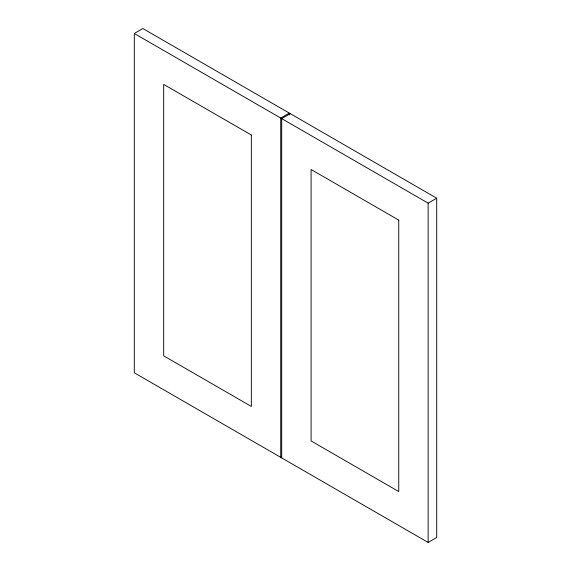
<?xml version="1.0" encoding="UTF-8"?>
<svg xmlns="http://www.w3.org/2000/svg" width="571" height="571" viewBox="0 0 571 571"><rect width="100%" height="100%" fill="white"/><g stroke="black" fill="none" stroke-linecap="round" stroke-linejoin="round"><path stroke-width="0.86" d="M134.292 33.496L142.864 28.55L436.708 198.201L436.708 537.504L428.136 542.45L134.292 372.799L134.292 33.496L428.136 203.148L436.708 198.201M290.275 113.658L281.703 118.604L281.703 457.906M428.136 203.148L428.136 542.45M289.297 114.871L289.297 113.094L280.725 118.04L280.725 457.342M251.34 135.006L163.677 84.394L163.677 355.833L251.34 406.445L251.34 135.006M398.751 220.113L311.088 169.501L311.088 440.94L398.751 491.552L398.751 220.113"/></g></svg>
